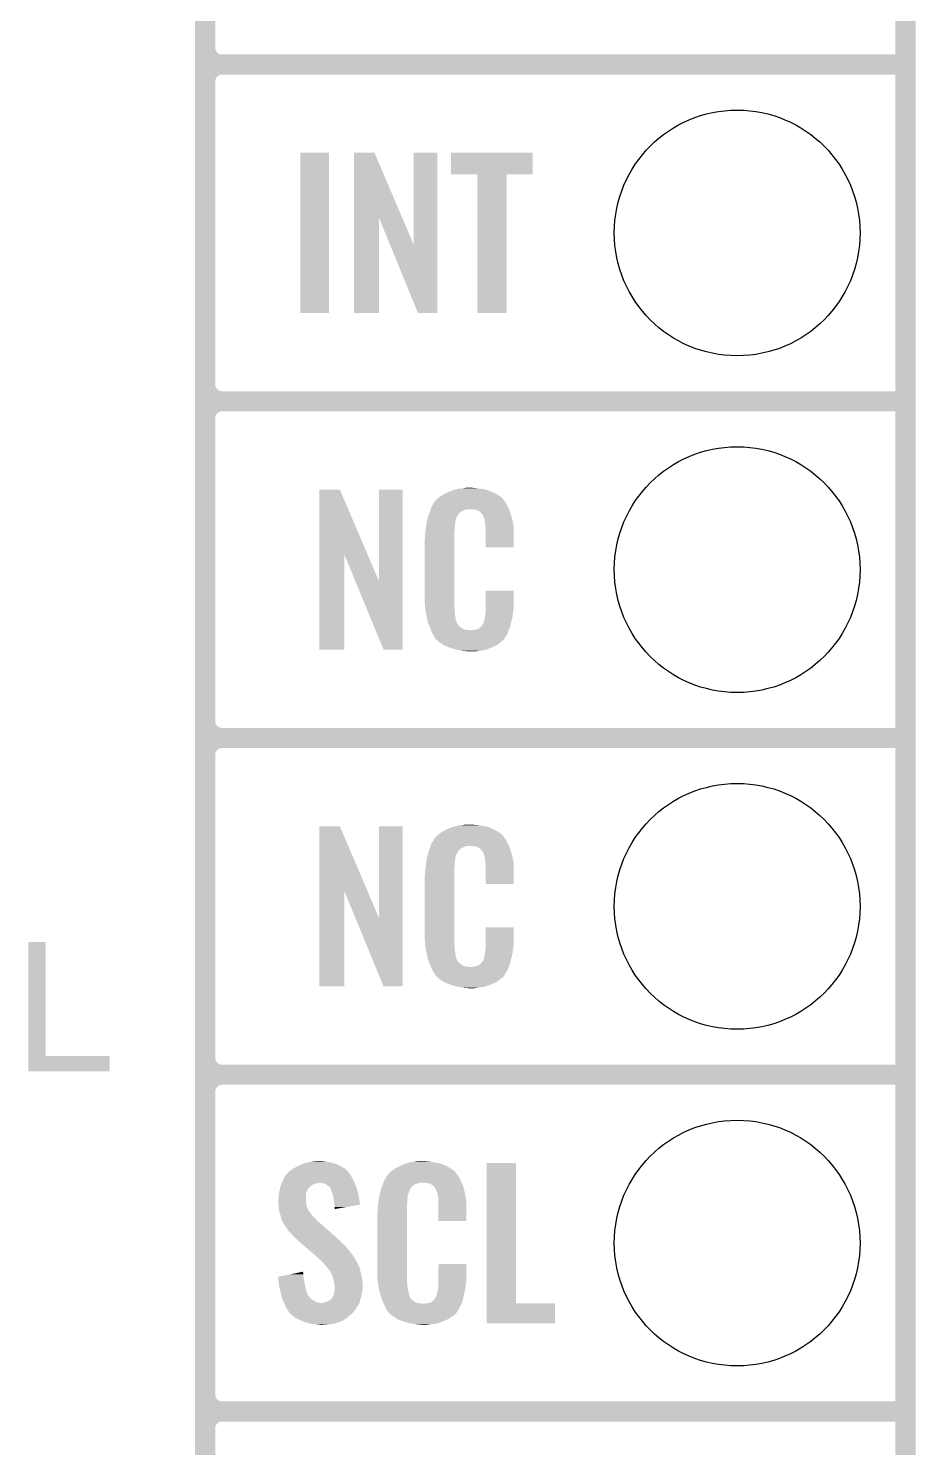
# Model space of a CAD drawing. Extents: x -1.3 to 24.2, y -3.9 to 39.2.
# Drawn here: x 17.51 to 24.21, y 6.08 to 16.78 of the extents above; entities that cross this region are included whole.
import ezdxf

# ---------------------------------------------------------------- set-up
doc = ezdxf.new("R2010")
doc.units = 0
doc.layers.get('0').update_dxf_attribs({"linetype": 'CONTINUOUS'})
for name, color, linetype in [('6DOF_IMU_14_CLICK_V100_GKO', 5, 'CONTINUOUS'), ('6DOF_IMU_14_CLICK_V100_GTO', 14, 'CONTINUOUS'), ('6DOF_IMU_14_CLICK_V100_GTS', 12, 'CONTINUOUS')]:
    doc.layers.add(name, color=color, linetype=linetype)

# ---------------------------------------------------------------- blocks, each defined once
blk = doc.blocks.new('ROUND_24')
blk.add_circle((0, 0), 0.927)

msp = doc.modelspace()

# ---------------------------------------------------------------- linework, layer by layer
at = {"layer": '6DOF_IMU_14_CLICK_V100_GKO', "const_width": 0.1524}
msp.add_lwpolyline([(24.13, -1.27), (24.13, 22.733)], dxfattribs=at)
at = {"layer": '6DOF_IMU_14_CLICK_V100_GTO', "const_width": 0.1524}
for points in [[(18.8468, -0.5588), (18.8468, 18.3388)], [(18.9738, 16.51), (24.13, 16.51)], [(18.9738, 16.51), (24.13, 16.51)], [(18.8468, 14.097), (18.8468, 16.383)], [(18.9738, 13.97), (24.13, 13.97)], [(18.9738, 13.97), (24.13, 13.97)], [(18.8468, 11.557), (18.8468, 13.843)], [(18.9738, 11.43), (24.13, 11.43)], [(18.9738, 11.43), (24.13, 11.43)], [(18.8468, 9.017), (18.8468, 11.303)], [(18.9738, 8.89), (24.13, 8.89)], [(18.9738, 8.89), (24.13, 8.89)], [(18.8468, 6.477), (18.8468, 8.763)], [(18.9738, 6.35), (24.13, 6.35)], [(18.9738, 6.35), (24.13, 6.35)], [(18.8468, 3.937), (18.8468, 6.223)]]:
    msp.add_lwpolyline(points, dxfattribs=at)
for points in [[(18.8468, 16.637, 0.4142136), (18.9738, 16.51)], [(18.9738, 16.51, 0.4142136), (18.8468, 16.383)], [(18.9738, 16.51, 0.4142136), (18.8468, 16.383)], [(18.8468, 14.097, 0.4142136), (18.9738, 13.97)], [(18.9738, 13.97, 0.4142136), (18.8468, 13.843)], [(18.9738, 13.97, 0.4142136), (18.8468, 13.843)], [(18.8468, 11.557, 0.4142136), (18.9738, 11.43)], [(18.9738, 11.43, 0.4142136), (18.8468, 11.303)], [(18.9738, 11.43, 0.4142136), (18.8468, 11.303)], [(18.8468, 9.017, 0.4142136), (18.9738, 8.89)], [(18.9738, 8.89, 0.4142136), (18.8468, 8.763)], [(18.9738, 8.89, 0.4142136), (18.8468, 8.763)], [(18.8468, 6.477, 0.4142136), (18.9738, 6.35)], [(18.9738, 6.35, 0.4142136), (18.8468, 6.223)], [(18.9738, 6.35, 0.4142136), (18.8468, 6.223)]]:
    msp.add_lwpolyline(points, format="xyb", dxfattribs=at)
at = {"layer": '6DOF_IMU_14_CLICK_V100_GTO'}
for points in [[(19.56562, 14.635504), (19.565642, 15.844496), (19.781496, 14.635504), (19.78152, 15.844496)], [(19.565642, 15.844496), (19.565644, 15.84452), (19.78152, 15.844496), (19.565644, 15.84452)], [(19.969494, 15.356718), (19.969502, 15.844504), (20.332488, 15.356718), (20.124424, 15.844504)], [(19.969502, 15.844504), (19.969504, 15.84452), (20.124424, 15.844504), (19.969504, 15.84452)], [(20.41906, 15.153758), (20.419082, 15.844496), (20.599386, 15.153758), (20.5994, 15.844496)], [(20.419082, 15.844496), (20.419084, 15.84452), (20.5994, 15.844496), (20.419084, 15.84452)], [(20.701, 15.681984), (20.701022, 15.844496), (21.318196, 15.681984), (21.31822, 15.844496)], [(20.701022, 15.844496), (20.701024, 15.84452), (21.31822, 15.844496), (20.701024, 15.84452)], [(20.899096, 15.68196), (20.701, 15.681984), (21.318196, 15.68196), (21.318196, 15.681984)], [(20.899098, 15.681936), (20.899096, 15.68196), (21.1201, 15.681936), (21.318196, 15.68196)], [(20.89912, 14.635504), (20.899098, 15.681936), (21.120076, 14.635504), (21.1201, 15.681936)], [(19.96948, 14.635504), (19.969494, 15.356718), (20.157416, 14.635504), (20.15744, 15.356718)], [(20.240354, 15.153758), (20.15744, 15.356718), (20.41906, 15.153758), (20.332488, 15.356718)], [(20.452076, 14.635496), (20.240354, 15.153758), (20.599376, 14.635496), (20.599386, 15.153758)], [(19.781496, 14.63548), (19.56562, 14.635504), (19.781496, 14.63548), (19.781496, 14.635504)], [(20.157416, 14.63548), (19.96948, 14.635504), (20.157416, 14.63548), (20.157416, 14.635504)], [(20.599376, 14.63548), (20.452076, 14.635496), (20.599376, 14.63548), (20.599376, 14.635496)], [(21.120076, 14.63548), (20.89912, 14.635504), (21.120076, 14.63548), (21.120076, 14.635504)], [(19.707874, 12.816718), (19.707882, 13.304504), (20.070868, 12.816718), (19.862804, 13.304504)], [(19.707882, 13.304504), (19.707884, 13.30452), (19.862804, 13.304504), (19.707884, 13.30452)], [(20.15744, 12.613758), (20.157462, 13.304496), (20.337766, 12.613758), (20.33778, 13.304496)], [(20.157462, 13.304496), (20.157464, 13.30452), (20.33778, 13.304496), (20.157464, 13.30452)], [(20.642582, 13.26642), (20.66798, 13.27912), (21.04983, 13.26642), (21.02866, 13.27912)], [(20.66798, 13.27912), (20.67814, 13.2842), (21.02866, 13.27912), (21.016324, 13.2842)], [(20.67814, 13.2842), (20.703538, 13.29436), (21.016324, 13.2842), (20.991652, 13.29436)], [(20.703538, 13.29436), (20.711158, 13.2969), (20.991652, 13.29436), (20.985482, 13.2969)], [(20.711158, 13.2969), (20.7264, 13.30198), (20.985482, 13.2969), (20.966432, 13.30198)], [(20.7264, 13.30198), (20.743334, 13.30706), (20.966432, 13.30198), (20.947382, 13.30706)], [(20.743334, 13.30706), (20.751802, 13.3096), (20.947382, 13.30706), (20.927062, 13.3096)], [(20.751802, 13.3096), (20.78228, 13.31214), (20.927062, 13.3096), (20.90674, 13.31214)], [(20.78228, 13.31214), (20.79752, 13.31468), (20.90674, 13.31214), (20.891502, 13.31468)], [(20.79752, 13.31468), (20.812762, 13.31722), (20.876262, 13.31468), (20.863562, 13.31722)], [(20.549232, 13.159738), (20.55368, 13.172442), (21.13788, 13.159738), (21.130952, 13.172442)], [(20.55368, 13.172442), (20.562644, 13.18768), (21.130952, 13.172442), (21.12264, 13.18768)], [(20.562644, 13.18768), (20.576094, 13.21054), (21.12264, 13.18768), (21.109942, 13.21054)], [(20.576094, 13.21054), (20.579086, 13.215622), (21.109942, 13.21054), (21.106132, 13.215622)], [(20.579086, 13.215622), (20.58416, 13.218164), (21.106132, 13.215622), (21.104226, 13.218164)], [(20.58416, 13.218164), (20.58619, 13.220702), (21.104226, 13.218164), (21.102322, 13.220702)], [(20.58619, 13.220702), (20.59025, 13.225776), (21.102322, 13.220702), (21.099782, 13.225776)], [(20.59025, 13.225776), (20.59432, 13.230862), (21.099782, 13.225776), (21.095424, 13.230862)], [(20.59432, 13.230862), (20.608834, 13.24356), (21.095424, 13.230862), (21.084542, 13.24356)], [(20.608834, 13.24356), (20.614642, 13.24864), (21.084542, 13.24356), (21.077432, 13.24864)], [(20.614642, 13.24864), (20.626618, 13.256262), (21.077432, 13.24864), (21.06676, 13.256262)], [(20.626618, 13.256262), (20.642582, 13.26642), (21.06676, 13.256262), (21.04983, 13.26642)], [(20.518252, 13.058138), (20.519054, 13.063218), (20.73402, 13.058138), (20.73402, 13.063218)], [(20.519054, 13.063218), (20.52066, 13.073382), (20.73402, 13.063218), (20.73679, 13.073382)], [(20.52066, 13.073382), (20.526272, 13.091158), (20.73679, 13.073382), (20.741638, 13.091158)], [(20.526272, 13.091158), (20.533492, 13.114018), (20.741638, 13.091158), (20.754338, 13.114018)], [(20.533492, 13.114018), (20.5359, 13.12164), (20.754338, 13.114018), (20.761956, 13.12164)], [(20.5359, 13.12164), (20.536788, 13.124182), (20.761956, 13.12164), (20.764498, 13.124182)], [(20.536788, 13.124182), (20.538564, 13.129256), (20.764498, 13.124182), (20.767038, 13.129256)], [(20.538564, 13.129256), (20.542122, 13.139418), (20.767038, 13.129256), (20.779742, 13.139418)], [(20.542122, 13.139418), (20.547454, 13.154658), (20.779742, 13.139418), (20.817836, 13.154658)], [(20.547454, 13.154658), (20.547456, 13.15466), (20.817836, 13.154658), (20.866098, 13.15466)], [(20.547456, 13.15466), (20.549232, 13.159738), (21.139694, 13.15466), (21.13788, 13.159738)], [(20.88388, 13.15212), (20.866098, 13.15466), (21.140602, 13.15212), (21.139694, 13.15466)], [(20.896578, 13.14958), (20.88388, 13.15212), (21.141508, 13.14958), (21.140602, 13.15212)], [(20.921974, 13.13688), (20.896578, 13.14958), (21.146044, 13.13688), (21.141508, 13.14958)], [(20.924518, 13.131804), (20.921974, 13.13688), (21.147856, 13.131804), (21.146044, 13.13688)], [(20.931052, 13.12418), (20.924518, 13.131804), (21.150578, 13.12418), (21.147856, 13.131804)], [(20.939758, 13.11402), (20.931052, 13.12418), (21.153568, 13.11402), (21.150578, 13.12418)], [(20.94992, 13.09116), (20.939758, 13.11402), (21.160292, 13.09116), (21.153568, 13.11402)], [(20.953984, 13.081002), (20.94992, 13.09116), (21.16328, 13.081002), (21.160292, 13.09116)], [(20.954998, 13.078464), (20.953984, 13.081002), (21.163764, 13.078464), (21.16328, 13.081002)], [(20.955, 13.070842), (20.954998, 13.078464), (21.165216, 13.070842), (21.163764, 13.078464)], [(20.95754, 13.058138), (20.955, 13.070842), (21.167636, 13.058138), (21.165216, 13.070842)], [(20.50542, 12.96162), (20.50796, 12.9794), (20.7264, 12.96162), (20.7264, 12.9794)], [(20.50542, 12.943842), (20.50542, 12.96162), (20.7264, 12.943842), (20.7264, 12.96162)], [(20.50796, 12.9794), (20.508242, 12.981938), (20.7264, 12.9794), (20.7264, 12.981938)], [(20.508242, 12.981938), (20.5105, 13.00226), (20.7264, 12.981938), (20.72894, 13.00226)], [(20.5105, 13.00226), (20.512756, 13.022578), (20.72894, 13.00226), (20.72894, 13.022578)], [(20.512756, 13.022578), (20.51304, 13.02512), (20.72894, 13.022578), (20.729448, 13.02512)], [(20.51304, 13.02512), (20.514642, 13.035278), (20.729448, 13.02512), (20.73148, 13.035278)], [(20.514642, 13.035278), (20.516648, 13.047978), (20.73148, 13.035278), (20.73148, 13.047978)], [(20.516648, 13.047978), (20.518252, 13.058138), (20.73148, 13.047978), (20.73402, 13.058138)], [(20.96008, 13.04036), (20.95754, 13.058138), (21.171022, 13.04036), (21.167636, 13.058138)], [(20.961058, 13.027658), (20.96008, 13.04036), (21.17344, 13.027658), (21.171022, 13.04036)], [(20.96262, 13.00734), (20.961058, 13.027658), (21.173436, 13.00734), (21.17344, 13.027658)], [(20.96262, 12.867664), (20.96262, 13.00734), (21.173416, 12.867664), (21.173436, 13.00734)], [(20.50288, 12.931142), (20.50542, 12.943842), (20.7264, 12.931142), (20.7264, 12.943842)], [(20.50288, 12.48156), (20.50288, 12.931142), (20.7264, 12.48156), (20.7264, 12.931142)], [(21.173416, 12.86764), (20.96262, 12.867664), (21.173416, 12.86764), (21.173416, 12.867664)], [(19.70786, 12.095504), (19.707874, 12.816718), (19.895796, 12.095504), (19.89582, 12.816718)], [(19.97945, 12.613758), (19.89582, 12.816718), (20.15744, 12.613758), (20.070868, 12.816718)], [(20.192996, 12.095496), (19.97945, 12.613758), (20.337756, 12.095496), (20.337766, 12.613758)], [(20.96262, 12.40282), (20.962642, 12.542496), (21.17344, 12.40282), (21.17344, 12.542496)], [(20.962642, 12.542496), (20.962644, 12.54252), (21.17344, 12.542496), (20.962644, 12.54252)], [(20.505232, 12.41806), (20.50288, 12.48156), (20.7264, 12.41806), (20.7264, 12.48156)], [(20.50542, 12.412982), (20.505232, 12.41806), (20.727126, 12.412982), (20.7264, 12.41806)], [(20.50763, 12.400278), (20.50542, 12.412982), (20.72894, 12.400278), (20.727126, 12.412982)], [(20.511606, 12.377418), (20.50763, 12.400278), (20.72894, 12.377418), (20.72894, 12.400278)], [(20.51558, 12.35456), (20.511606, 12.377418), (20.73255, 12.35456), (20.72894, 12.377418)], [(20.520662, 12.32916), (20.51558, 12.35456), (20.73656, 12.32916), (20.73255, 12.35456)], [(20.525234, 12.306298), (20.520662, 12.32916), (20.74164, 12.306298), (20.73656, 12.32916)], [(20.949922, 12.303762), (20.955, 12.329162), (21.15566, 12.303762), (21.161636, 12.329162)], [(20.955, 12.329162), (20.955002, 12.331704), (21.161636, 12.329162), (21.162234, 12.331704)], [(20.955002, 12.331704), (20.95754, 12.336784), (21.162234, 12.331704), (21.163428, 12.336784)], [(20.95754, 12.344402), (20.958048, 12.346942), (21.165222, 12.344402), (21.16582, 12.346942)], [(20.95754, 12.336784), (20.95754, 12.344402), (21.163428, 12.336784), (21.165222, 12.344402)], [(20.958048, 12.346942), (20.96008, 12.357102), (21.16582, 12.346942), (21.167174, 12.357102)], [(20.96008, 12.3698), (20.961984, 12.38504), (21.168866, 12.3698), (21.1709, 12.38504)], [(20.96008, 12.357102), (20.96008, 12.3698), (21.167174, 12.357102), (21.168866, 12.3698)], [(20.961984, 12.38504), (20.96262, 12.390122), (21.1709, 12.38504), (21.171626, 12.390122)], [(20.96262, 12.390122), (20.96262, 12.40282), (21.171626, 12.390122), (21.17344, 12.40282)], [(20.52574, 12.303762), (20.525234, 12.306298), (20.74291, 12.303762), (20.74164, 12.306298)], [(20.533062, 12.285982), (20.52574, 12.303762), (20.751802, 12.285982), (20.74291, 12.303762)], [(20.53411, 12.283436), (20.533062, 12.285982), (20.754342, 12.283436), (20.751802, 12.285982)], [(20.5362, 12.278362), (20.53411, 12.283436), (20.756884, 12.278362), (20.754342, 12.283436)], [(20.538292, 12.273278), (20.5362, 12.278362), (20.764502, 12.273278), (20.756884, 12.278362)], [(20.54143, 12.26566), (20.538292, 12.273278), (20.77212, 12.26566), (20.764502, 12.273278)], [(20.54352, 12.26058), (20.54143, 12.26566), (20.779742, 12.26058), (20.77212, 12.26566)], [(20.545474, 12.2555), (20.54352, 12.26058), (20.787362, 12.2555), (20.779742, 12.26058)], [(20.548406, 12.24788), (20.545474, 12.2555), (20.802604, 12.24788), (20.787362, 12.2555)], [(20.55036, 12.2428), (20.548406, 12.24788), (20.848322, 12.2428), (20.802604, 12.24788)], [(20.55622, 12.22756), (20.55036, 12.2428), (21.130408, 12.22756), (21.136684, 12.2428)], [(20.563278, 12.21486), (20.55622, 12.22756), (21.12518, 12.21486), (21.130408, 12.22756)], [(20.568922, 12.204698), (20.563278, 12.21486), (21.119082, 12.204698), (21.12518, 12.21486)], [(20.848322, 12.2428), (20.858482, 12.242802), (21.136684, 12.2428), (21.136686, 12.242802)], [(20.858482, 12.242802), (20.866104, 12.24534), (21.136686, 12.242802), (21.13773, 12.24534)], [(20.876262, 12.24534), (20.901662, 12.25042), (21.13773, 12.24534), (21.139822, 12.25042)], [(20.901662, 12.25042), (20.914356, 12.258038), (21.139822, 12.25042), (21.14296, 12.258038)], [(20.914356, 12.258038), (20.91436, 12.25804), (21.14296, 12.258038), (21.14296, 12.25804)], [(20.91436, 12.25804), (20.924522, 12.265666), (21.14296, 12.25804), (21.145078, 12.265666)], [(20.924522, 12.265666), (20.927062, 12.270738), (21.145078, 12.265666), (21.146486, 12.270738)], [(20.927062, 12.270738), (20.937222, 12.280902), (21.146486, 12.270738), (21.14931, 12.280902)], [(20.937222, 12.280902), (20.94992, 12.30376), (21.14931, 12.280902), (21.15566, 12.30376)], [(20.94992, 12.30376), (20.949922, 12.303762), (21.15566, 12.30376), (21.15566, 12.303762)], [(20.579076, 12.189466), (20.568922, 12.204698), (21.109942, 12.189466), (21.119082, 12.204698)], [(20.57908, 12.184384), (20.579076, 12.189466), (21.106894, 12.184384), (21.109942, 12.189466)], [(20.586702, 12.17676), (20.57908, 12.184384), (21.10232, 12.17676), (21.106894, 12.184384)], [(20.59178, 12.17168), (20.586702, 12.17676), (21.099776, 12.17168), (21.10232, 12.17676)], [(20.59686, 12.166598), (20.59178, 12.17168), (21.093424, 12.166598), (21.099776, 12.17168)], [(20.602786, 12.16152), (20.59686, 12.166598), (21.08708, 12.16152), (21.093424, 12.166598)], [(20.614638, 12.15136), (20.602786, 12.16152), (21.075228, 12.15136), (21.08708, 12.16152)], [(20.622768, 12.14628), (20.614638, 12.15136), (21.069302, 12.14628), (21.075228, 12.15136)], [(20.65122, 12.1285), (20.622768, 12.14628), (21.043902, 12.1285), (21.069302, 12.14628)], [(20.65528, 12.125962), (20.65122, 12.1285), (21.037978, 12.125962), (21.043902, 12.1285)], [(20.687936, 12.11326), (20.65528, 12.125962), (21.00834, 12.11326), (21.037978, 12.125962)], [(20.701, 12.108178), (20.687936, 12.11326), (20.99527, 12.108178), (21.00834, 12.11326)], [(20.744178, 12.09548), (20.701, 12.108178), (20.962618, 12.09548), (20.99527, 12.108178)], [(19.895796, 12.09548), (19.70786, 12.095504), (19.895796, 12.09548), (19.895796, 12.095504)], [(20.337756, 12.09548), (20.192996, 12.095496), (20.337756, 12.09548), (20.337756, 12.095496)], [(20.771274, 12.0904), (20.744178, 12.09548), (20.939758, 12.0904), (20.962618, 12.09548)], [(20.78482, 12.08786), (20.771274, 12.0904), (20.91182, 12.08786), (20.939758, 12.0904)], [(20.800058, 12.08532), (20.78482, 12.08786), (20.896578, 12.08532), (20.91182, 12.08786)], [(20.827998, 12.08278), (20.817838, 12.08532), (20.881338, 12.08278), (20.896578, 12.08532)], [(19.707874, 10.276718), (19.707882, 10.764504), (20.070868, 10.276718), (19.862804, 10.764504)], [(19.707882, 10.764504), (19.707884, 10.76452), (19.862804, 10.764504), (19.707884, 10.76452)], [(20.15744, 10.073758), (20.157462, 10.764496), (20.337766, 10.073758), (20.33778, 10.764496)], [(20.157462, 10.764496), (20.157464, 10.76452), (20.33778, 10.764496), (20.157464, 10.76452)], [(20.608834, 10.70356), (20.614642, 10.70864), (21.084542, 10.70356), (21.077432, 10.70864)], [(20.614642, 10.70864), (20.626618, 10.716262), (21.077432, 10.70864), (21.06676, 10.716262)], [(20.626618, 10.716262), (20.642582, 10.72642), (21.06676, 10.716262), (21.04983, 10.72642)], [(20.642582, 10.72642), (20.66798, 10.73912), (21.04983, 10.72642), (21.02866, 10.73912)], [(20.66798, 10.73912), (20.67814, 10.7442), (21.02866, 10.73912), (21.016324, 10.7442)], [(20.67814, 10.7442), (20.703538, 10.75436), (21.016324, 10.7442), (20.991652, 10.75436)], [(20.703538, 10.75436), (20.711158, 10.7569), (20.991652, 10.75436), (20.985482, 10.7569)], [(20.711158, 10.7569), (20.7264, 10.76198), (20.985482, 10.7569), (20.966432, 10.76198)], [(20.7264, 10.76198), (20.743334, 10.76706), (20.966432, 10.76198), (20.947382, 10.76706)], [(20.743334, 10.76706), (20.751802, 10.7696), (20.947382, 10.76706), (20.927062, 10.7696)], [(20.751802, 10.7696), (20.78228, 10.77214), (20.927062, 10.7696), (20.90674, 10.77214)], [(20.78228, 10.77214), (20.79752, 10.77468), (20.90674, 10.77214), (20.891502, 10.77468)], [(20.79752, 10.77468), (20.812762, 10.77722), (20.876262, 10.77468), (20.863562, 10.77722)], [(20.538564, 10.589256), (20.542122, 10.599418), (20.767038, 10.589256), (20.779742, 10.599418)], [(20.542122, 10.599418), (20.547454, 10.614658), (20.779742, 10.599418), (20.817836, 10.614658)], [(20.547454, 10.614658), (20.547456, 10.61466), (20.817836, 10.614658), (20.866098, 10.61466)], [(20.547456, 10.61466), (20.549232, 10.619738), (21.139694, 10.61466), (21.13788, 10.619738)], [(20.549232, 10.619738), (20.55368, 10.632442), (21.13788, 10.619738), (21.130952, 10.632442)], [(20.55368, 10.632442), (20.562644, 10.64768), (21.130952, 10.632442), (21.12264, 10.64768)], [(20.562644, 10.64768), (20.576094, 10.67054), (21.12264, 10.64768), (21.109942, 10.67054)], [(20.576094, 10.67054), (20.579086, 10.675622), (21.109942, 10.67054), (21.106132, 10.675622)], [(20.579086, 10.675622), (20.58416, 10.678164), (21.106132, 10.675622), (21.104226, 10.678164)], [(20.58416, 10.678164), (20.58619, 10.680702), (21.104226, 10.678164), (21.102322, 10.680702)], [(20.58619, 10.680702), (20.59025, 10.685776), (21.102322, 10.680702), (21.099782, 10.685776)], [(20.59025, 10.685776), (20.59432, 10.690862), (21.099782, 10.685776), (21.095424, 10.690862)], [(20.59432, 10.690862), (20.608834, 10.70356), (21.095424, 10.690862), (21.084542, 10.70356)], [(20.88388, 10.61212), (20.866098, 10.61466), (21.140602, 10.61212), (21.139694, 10.61466)], [(20.896578, 10.60958), (20.88388, 10.61212), (21.141508, 10.60958), (21.140602, 10.61212)], [(20.921974, 10.59688), (20.896578, 10.60958), (21.146044, 10.59688), (21.141508, 10.60958)], [(20.51304, 10.48512), (20.514642, 10.495278), (20.729448, 10.48512), (20.73148, 10.495278)], [(20.514642, 10.495278), (20.516648, 10.507978), (20.73148, 10.495278), (20.73148, 10.507978)], [(20.516648, 10.507978), (20.518252, 10.518138), (20.73148, 10.507978), (20.73402, 10.518138)], [(20.518252, 10.518138), (20.519054, 10.523218), (20.73402, 10.518138), (20.73402, 10.523218)], [(20.519054, 10.523218), (20.52066, 10.533382), (20.73402, 10.523218), (20.73679, 10.533382)], [(20.52066, 10.533382), (20.526272, 10.551158), (20.73679, 10.533382), (20.741638, 10.551158)], [(20.526272, 10.551158), (20.533492, 10.574018), (20.741638, 10.551158), (20.754338, 10.574018)], [(20.533492, 10.574018), (20.5359, 10.58164), (20.754338, 10.574018), (20.761956, 10.58164)], [(20.5359, 10.58164), (20.536788, 10.584182), (20.761956, 10.58164), (20.764498, 10.584182)], [(20.536788, 10.584182), (20.538564, 10.589256), (20.764498, 10.584182), (20.767038, 10.589256)], [(20.924518, 10.591804), (20.921974, 10.59688), (21.147856, 10.591804), (21.146044, 10.59688)], [(20.931052, 10.58418), (20.924518, 10.591804), (21.150578, 10.58418), (21.147856, 10.591804)], [(20.939758, 10.57402), (20.931052, 10.58418), (21.153568, 10.57402), (21.150578, 10.58418)], [(20.94992, 10.55116), (20.939758, 10.57402), (21.160292, 10.55116), (21.153568, 10.57402)], [(20.953984, 10.541002), (20.94992, 10.55116), (21.16328, 10.541002), (21.160292, 10.55116)], [(20.954998, 10.538464), (20.953984, 10.541002), (21.163764, 10.538464), (21.16328, 10.541002)], [(20.955, 10.530842), (20.954998, 10.538464), (21.165216, 10.530842), (21.163764, 10.538464)], [(20.95754, 10.518138), (20.955, 10.530842), (21.167636, 10.518138), (21.165216, 10.530842)], [(20.96008, 10.50036), (20.95754, 10.518138), (21.171022, 10.50036), (21.167636, 10.518138)], [(20.961058, 10.487658), (20.96008, 10.50036), (21.17344, 10.487658), (21.171022, 10.50036)], [(20.50288, 10.391142), (20.50542, 10.403842), (20.7264, 10.391142), (20.7264, 10.403842)], [(20.50288, 9.94156), (20.50288, 10.391142), (20.7264, 9.94156), (20.7264, 10.391142)], [(20.50542, 10.42162), (20.50796, 10.4394), (20.7264, 10.42162), (20.7264, 10.4394)], [(20.50542, 10.403842), (20.50542, 10.42162), (20.7264, 10.403842), (20.7264, 10.42162)], [(20.50796, 10.4394), (20.508242, 10.441938), (20.7264, 10.4394), (20.7264, 10.441938)], [(20.508242, 10.441938), (20.5105, 10.46226), (20.7264, 10.441938), (20.72894, 10.46226)], [(20.5105, 10.46226), (20.512756, 10.482578), (20.72894, 10.46226), (20.72894, 10.482578)], [(20.512756, 10.482578), (20.51304, 10.48512), (20.72894, 10.482578), (20.729448, 10.48512)], [(20.96262, 10.46734), (20.961058, 10.487658), (21.173436, 10.46734), (21.17344, 10.487658)], [(20.96262, 10.327664), (20.96262, 10.46734), (21.173416, 10.327664), (21.173436, 10.46734)], [(21.173416, 10.32764), (20.96262, 10.327664), (21.173416, 10.32764), (21.173416, 10.327664)], [(19.70786, 9.555504), (19.707874, 10.276718), (19.895796, 9.555504), (19.89582, 10.276718)], [(19.97945, 10.073758), (19.89582, 10.276718), (20.15744, 10.073758), (20.070868, 10.276718)], [(20.192996, 9.555496), (19.97945, 10.073758), (20.337756, 9.555496), (20.337766, 10.073758)], [(20.96262, 9.86282), (20.962642, 10.002496), (21.17344, 9.86282), (21.17344, 10.002496)], [(20.962642, 10.002496), (20.962644, 10.00252), (21.17344, 10.002496), (20.962644, 10.00252)], [(17.513302, 9.03224), (17.513322, 9.890736), (17.642864, 9.03224), (17.64284, 9.890736)], [(17.513322, 9.890736), (17.513324, 9.89076), (17.64284, 9.890736), (17.513324, 9.89076)], [(20.505232, 9.87806), (20.50288, 9.94156), (20.7264, 9.87806), (20.7264, 9.94156)], [(20.50542, 9.872982), (20.505232, 9.87806), (20.727126, 9.872982), (20.7264, 9.87806)], [(20.50763, 9.860278), (20.50542, 9.872982), (20.72894, 9.860278), (20.727126, 9.872982)], [(20.511606, 9.837418), (20.50763, 9.860278), (20.72894, 9.837418), (20.72894, 9.860278)], [(20.961984, 9.84504), (20.96262, 9.850122), (21.1709, 9.84504), (21.171626, 9.850122)], [(20.96262, 9.850122), (20.96262, 9.86282), (21.171626, 9.850122), (21.17344, 9.86282)], [(20.51558, 9.81456), (20.511606, 9.837418), (20.73255, 9.81456), (20.72894, 9.837418)], [(20.520662, 9.78916), (20.51558, 9.81456), (20.73656, 9.78916), (20.73255, 9.81456)], [(20.525234, 9.766298), (20.520662, 9.78916), (20.74164, 9.766298), (20.73656, 9.78916)], [(20.52574, 9.763762), (20.525234, 9.766298), (20.74291, 9.763762), (20.74164, 9.766298)], [(20.533062, 9.745982), (20.52574, 9.763762), (20.751802, 9.745982), (20.74291, 9.763762)], [(20.53411, 9.743436), (20.533062, 9.745982), (20.754342, 9.743436), (20.751802, 9.745982)], [(20.5362, 9.738362), (20.53411, 9.743436), (20.756884, 9.738362), (20.754342, 9.743436)], [(20.937222, 9.740902), (20.94992, 9.76376), (21.14931, 9.740902), (21.15566, 9.76376)], [(20.94992, 9.76376), (20.949922, 9.763762), (21.15566, 9.76376), (21.15566, 9.763762)], [(20.949922, 9.763762), (20.955, 9.789162), (21.15566, 9.763762), (21.161636, 9.789162)], [(20.955, 9.789162), (20.955002, 9.791704), (21.161636, 9.789162), (21.162234, 9.791704)], [(20.955002, 9.791704), (20.95754, 9.796784), (21.162234, 9.791704), (21.163428, 9.796784)], [(20.95754, 9.804402), (20.958048, 9.806942), (21.165222, 9.804402), (21.16582, 9.806942)], [(20.95754, 9.796784), (20.95754, 9.804402), (21.163428, 9.796784), (21.165222, 9.804402)], [(20.958048, 9.806942), (20.96008, 9.817102), (21.16582, 9.806942), (21.167174, 9.817102)], [(20.96008, 9.8298), (20.961984, 9.84504), (21.168866, 9.8298), (21.1709, 9.84504)], [(20.96008, 9.817102), (20.96008, 9.8298), (21.167174, 9.817102), (21.168866, 9.8298)], [(20.538292, 9.733278), (20.5362, 9.738362), (20.764502, 9.733278), (20.756884, 9.738362)], [(20.54143, 9.72566), (20.538292, 9.733278), (20.77212, 9.72566), (20.764502, 9.733278)], [(20.54352, 9.72058), (20.54143, 9.72566), (20.779742, 9.72058), (20.77212, 9.72566)], [(20.545474, 9.7155), (20.54352, 9.72058), (20.787362, 9.7155), (20.779742, 9.72058)], [(20.548406, 9.70788), (20.545474, 9.7155), (20.802604, 9.70788), (20.787362, 9.7155)], [(20.55036, 9.7028), (20.548406, 9.70788), (20.848322, 9.7028), (20.802604, 9.70788)], [(20.55622, 9.68756), (20.55036, 9.7028), (21.130408, 9.68756), (21.136684, 9.7028)], [(20.563278, 9.67486), (20.55622, 9.68756), (21.12518, 9.67486), (21.130408, 9.68756)], [(20.568922, 9.664698), (20.563278, 9.67486), (21.119082, 9.664698), (21.12518, 9.67486)], [(20.579076, 9.649466), (20.568922, 9.664698), (21.109942, 9.649466), (21.119082, 9.664698)], [(20.57908, 9.644384), (20.579076, 9.649466), (21.106894, 9.644384), (21.109942, 9.649466)], [(20.586702, 9.63676), (20.57908, 9.644384), (21.10232, 9.63676), (21.106894, 9.644384)], [(20.59178, 9.63168), (20.586702, 9.63676), (21.099776, 9.63168), (21.10232, 9.63676)], [(20.848322, 9.7028), (20.858482, 9.702802), (21.136684, 9.7028), (21.136686, 9.702802)], [(20.858482, 9.702802), (20.866104, 9.70534), (21.136686, 9.702802), (21.13773, 9.70534)], [(20.876262, 9.70534), (20.901662, 9.71042), (21.13773, 9.70534), (21.139822, 9.71042)], [(20.901662, 9.71042), (20.914356, 9.718038), (21.139822, 9.71042), (21.14296, 9.718038)], [(20.914356, 9.718038), (20.91436, 9.71804), (21.14296, 9.718038), (21.14296, 9.71804)], [(20.91436, 9.71804), (20.924522, 9.725666), (21.14296, 9.71804), (21.145078, 9.725666)], [(20.924522, 9.725666), (20.927062, 9.730738), (21.145078, 9.725666), (21.146486, 9.730738)], [(20.927062, 9.730738), (20.937222, 9.740902), (21.146486, 9.730738), (21.14931, 9.740902)], [(19.895796, 9.55548), (19.70786, 9.555504), (19.895796, 9.55548), (19.895796, 9.555504)], [(20.337756, 9.55548), (20.192996, 9.555496), (20.337756, 9.55548), (20.337756, 9.555496)], [(20.59686, 9.626598), (20.59178, 9.63168), (21.093424, 9.626598), (21.099776, 9.63168)], [(20.602786, 9.62152), (20.59686, 9.626598), (21.08708, 9.62152), (21.093424, 9.626598)], [(20.614638, 9.61136), (20.602786, 9.62152), (21.075228, 9.61136), (21.08708, 9.62152)], [(20.622768, 9.60628), (20.614638, 9.61136), (21.069302, 9.60628), (21.075228, 9.61136)], [(20.65122, 9.5885), (20.622768, 9.60628), (21.043902, 9.5885), (21.069302, 9.60628)], [(20.65528, 9.585962), (20.65122, 9.5885), (21.037978, 9.585962), (21.043902, 9.5885)], [(20.687936, 9.57326), (20.65528, 9.585962), (21.00834, 9.57326), (21.037978, 9.585962)], [(20.701, 9.568178), (20.687936, 9.57326), (20.99527, 9.568178), (21.00834, 9.57326)], [(20.744178, 9.55548), (20.701, 9.568178), (20.962618, 9.55548), (20.99527, 9.568178)], [(20.771274, 9.5504), (20.744178, 9.55548), (20.939758, 9.5504), (20.962618, 9.55548)], [(20.78482, 9.54786), (20.771274, 9.5504), (20.91182, 9.54786), (20.939758, 9.5504)], [(20.800058, 9.54532), (20.78482, 9.54786), (20.896578, 9.54532), (20.91182, 9.54786)], [(20.827998, 9.54278), (20.817838, 9.54532), (20.881338, 9.54278), (20.896578, 9.54532)], [(17.5133, 8.915424), (17.513302, 9.032216), (18.125416, 8.915424), (18.12544, 9.032216)], [(17.513302, 9.032216), (17.513302, 9.03224), (18.12544, 9.032216), (17.642864, 9.03224)], [(18.125416, 8.9154), (17.5133, 8.915424), (18.125416, 8.9154), (18.125416, 8.915424)], [(19.453858, 8.133076), (19.464024, 8.143242), (19.94662, 8.133076), (19.936462, 8.143242)], [(19.464024, 8.143242), (19.469096, 8.148316), (19.936462, 8.143242), (19.933922, 8.148316)], [(19.469096, 8.148316), (19.484342, 8.163562), (19.933922, 8.148316), (19.919948, 8.163562)], [(19.484342, 8.163562), (19.49704, 8.171178), (19.919948, 8.163562), (19.912968, 8.171178)], [(19.49704, 8.171178), (19.507704, 8.178798), (19.912968, 8.171178), (19.905982, 8.178798)], [(19.507704, 8.178798), (19.51482, 8.183882), (19.905982, 8.178798), (19.897722, 8.183882)], [(19.51482, 8.183882), (19.542758, 8.19912), (19.897722, 8.183882), (19.87296, 8.19912)], [(19.542758, 8.19912), (19.575782, 8.21436), (19.87296, 8.19912), (19.840304, 8.21436)], [(19.575782, 8.21436), (19.5834, 8.2169), (19.840304, 8.21436), (19.83486, 8.2169)], [(19.5834, 8.2169), (19.61388, 8.22706), (19.83486, 8.2169), (19.799302, 8.22706)], [(19.61388, 8.22706), (19.646054, 8.23214), (19.799302, 8.22706), (19.76374, 8.23214)], [(19.646054, 8.23214), (19.662142, 8.23468), (19.76374, 8.23214), (19.738342, 8.23468)], [(19.662142, 8.23468), (19.71294, 8.23722), (19.738342, 8.23468), (19.728182, 8.23722)], [(20.223486, 8.135622), (20.22856, 8.138166), (20.749262, 8.135622), (20.746718, 8.138166)], [(20.22856, 8.138166), (20.230082, 8.140702), (20.746718, 8.138166), (20.744182, 8.140702)], [(20.230082, 8.140702), (20.23313, 8.145778), (20.744182, 8.140702), (20.74164, 8.145778)], [(20.23313, 8.145778), (20.236184, 8.150862), (20.74164, 8.145778), (20.73801, 8.150862)], [(20.236184, 8.150862), (20.252506, 8.163558), (20.73801, 8.150862), (20.728942, 8.163558)], [(20.252506, 8.163558), (20.25904, 8.16864), (20.728942, 8.163558), (20.720812, 8.16864)], [(20.25904, 8.16864), (20.271014, 8.17626), (20.720812, 8.16864), (20.70862, 8.17626)], [(20.271014, 8.17626), (20.286982, 8.18642), (20.70862, 8.17626), (20.692816, 8.18642)], [(20.286982, 8.18642), (20.312376, 8.199118), (20.692816, 8.18642), (20.67306, 8.199118)], [(20.312376, 8.199118), (20.32254, 8.2042), (20.67306, 8.199118), (20.66072, 8.2042)], [(20.32254, 8.2042), (20.3454, 8.21436), (20.66072, 8.2042), (20.636046, 8.21436)], [(20.3454, 8.21436), (20.353014, 8.216898), (20.636046, 8.21436), (20.629882, 8.216898)], [(20.353014, 8.216898), (20.36826, 8.22198), (20.629882, 8.216898), (20.609558, 8.22198)], [(20.36826, 8.22198), (20.385194, 8.22706), (20.609558, 8.22198), (20.58924, 8.22706)], [(20.385194, 8.22706), (20.393662, 8.2296), (20.58924, 8.22706), (20.56892, 8.2296)], [(20.393662, 8.2296), (20.42414, 8.23214), (20.56892, 8.2296), (20.5486, 8.23214)], [(20.42414, 8.23214), (20.43938, 8.23468), (20.5486, 8.23214), (20.533362, 8.23468)], [(20.43938, 8.23468), (20.454622, 8.23722), (20.518122, 8.23468), (20.507962, 8.23722)], [(20.970242, 7.16534), (20.970262, 8.224496), (21.191244, 7.16534), (21.19122, 8.224496)], [(20.970262, 8.224496), (20.970264, 8.22452), (21.19122, 8.224496), (20.970264, 8.22452)], [(19.40814, 8.021322), (19.41104, 8.031478), (19.618962, 8.021322), (19.62404, 8.031478)], [(19.41104, 8.031478), (19.413218, 8.039096), (19.62404, 8.031478), (19.629122, 8.039096)], [(19.413218, 8.039096), (19.413944, 8.041638), (19.629122, 8.039096), (19.634196, 8.041638)], [(19.413944, 8.041638), (19.416846, 8.051798), (19.634196, 8.041638), (19.644358, 8.051798)], [(19.416846, 8.051798), (19.4183, 8.056882), (19.644358, 8.051798), (19.651982, 8.056882)], [(19.4183, 8.056882), (19.420474, 8.061958), (19.651982, 8.056882), (19.659596, 8.061958)], [(19.420474, 8.061958), (19.423742, 8.06958), (19.659596, 8.061958), (19.685, 8.06958)], [(19.423742, 8.06958), (19.42483, 8.07212), (19.685, 8.06958), (19.697698, 8.07212)], [(19.42483, 8.07212), (19.425918, 8.074658), (19.697698, 8.07212), (19.705318, 8.074658)], [(19.425918, 8.07466), (19.430274, 8.084822), (19.973836, 8.07466), (19.96948, 8.084822)], [(19.425918, 8.074658), (19.425918, 8.07466), (19.705318, 8.074658), (19.712938, 8.07466)], [(19.430274, 8.084822), (19.43354, 8.09244), (19.96948, 8.084822), (19.965326, 8.09244)], [(19.43354, 8.09244), (19.443022, 8.112758), (19.965326, 8.09244), (19.95424, 8.112758)], [(19.443022, 8.112758), (19.451322, 8.130538), (19.95424, 8.112758), (19.947572, 8.130538)], [(19.451322, 8.130538), (19.453858, 8.133076), (19.947572, 8.130538), (19.94662, 8.133076)], [(19.733258, 8.07212), (19.712938, 8.07466), (19.974924, 8.07212), (19.973836, 8.07466)], [(19.753578, 8.067042), (19.733258, 8.07212), (19.9771, 8.067042), (19.974924, 8.07212)], [(19.775806, 8.04926), (19.753578, 8.067042), (19.98472, 8.04926), (19.9771, 8.067042)], [(19.77898, 8.04672), (19.775806, 8.04926), (19.985568, 8.04672), (19.98472, 8.04926)], [(19.789136, 8.039098), (19.77898, 8.04672), (19.988108, 8.039098), (19.985568, 8.04672)], [(19.796758, 8.023864), (19.789136, 8.039098), (19.993186, 8.023864), (19.988108, 8.039098)], [(20.169738, 8.01116), (20.175754, 8.034016), (20.38604, 8.01116), (20.396198, 8.034016)], [(20.175754, 8.034016), (20.177762, 8.041642), (20.396198, 8.034016), (20.403824, 8.041642)], [(20.177762, 8.041642), (20.18487, 8.059416), (20.403824, 8.041642), (20.421602, 8.059416)], [(20.18487, 8.059416), (20.190966, 8.074658), (20.421602, 8.059416), (20.459696, 8.074658)], [(20.190966, 8.07466), (20.192998, 8.07974), (20.781918, 8.07466), (20.77974, 8.07974)], [(20.190966, 8.074658), (20.190966, 8.07466), (20.459696, 8.074658), (20.510498, 8.07466)], [(20.192998, 8.07974), (20.19808, 8.092442), (20.77974, 8.07974), (20.773968, 8.092442)], [(20.19808, 8.092442), (20.207044, 8.10768), (20.773968, 8.092442), (20.76704, 8.10768)], [(20.207044, 8.10768), (20.220494, 8.130538), (20.76704, 8.10768), (20.754342, 8.130538)], [(20.220494, 8.130538), (20.223486, 8.135622), (20.754342, 8.130538), (20.749262, 8.135622)], [(20.54098, 8.06958), (20.510498, 8.07466), (20.784096, 8.06958), (20.781918, 8.07466)], [(20.548598, 8.064502), (20.54098, 8.06958), (20.786272, 8.064502), (20.784096, 8.06958)], [(20.563836, 8.056882), (20.548598, 8.064502), (20.789536, 8.056882), (20.786272, 8.064502)], [(20.568918, 8.051802), (20.563836, 8.056882), (20.791714, 8.051802), (20.789536, 8.056882)], [(20.574364, 8.044178), (20.568918, 8.051802), (20.79498, 8.044178), (20.791714, 8.051802)], [(20.581618, 8.034022), (20.574364, 8.044178), (20.79737, 8.034022), (20.79498, 8.044178)], [(20.59178, 8.01116), (20.581618, 8.034022), (20.80275, 8.01116), (20.79737, 8.034022)], [(19.39798, 7.952742), (19.40052, 7.962902), (19.60626, 7.952742), (19.60626, 7.962902)], [(19.39798, 7.940038), (19.39798, 7.952742), (19.60626, 7.940038), (19.60626, 7.952742)], [(19.39907, 7.924798), (19.39798, 7.940038), (19.60626, 7.924798), (19.60626, 7.940038)], [(19.40052, 7.90448), (19.39907, 7.924798), (19.61134, 7.90448), (19.60626, 7.924798)], [(19.40052, 7.962902), (19.402296, 7.980678), (19.60626, 7.962902), (19.60626, 7.980678)], [(19.402296, 7.980678), (19.40306, 7.9883), (19.60626, 7.980678), (19.60753, 7.9883)], [(19.40306, 7.9883), (19.404232, 7.99592), (19.60753, 7.9883), (19.6088, 7.99592)], [(19.404232, 7.99592), (19.406576, 8.011158), (19.6088, 7.99592), (19.61388, 8.011158)], [(19.406576, 8.011158), (19.40814, 8.021322), (19.61388, 8.011158), (19.618962, 8.021322)], [(19.79676, 8.021324), (19.796758, 8.023864), (19.994032, 8.021324), (19.993186, 8.023864)], [(19.800572, 8.011158), (19.79676, 8.021324), (19.99742, 8.011158), (19.994032, 8.021324)], [(19.80438, 8.001), (19.800572, 8.011158), (19.99956, 8.001), (19.99742, 8.011158)], [(19.811998, 7.978142), (19.80438, 8.001), (20.004372, 7.978142), (19.99956, 8.001)], [(19.814406, 7.9629), (19.811998, 7.978142), (20.00758, 7.9629), (20.004372, 7.978142)], [(19.81962, 7.92988), (19.814406, 7.9629), (20.012284, 7.92988), (20.00758, 7.9629)], [(19.82216, 7.90956), (19.81962, 7.92988), (20.015178, 7.90956), (20.012284, 7.92988)], [(20.15236, 7.92226), (20.154616, 7.942578), (20.3708, 7.92226), (20.3708, 7.942578)], [(20.154616, 7.942578), (20.1549, 7.945118), (20.3708, 7.942578), (20.371308, 7.945118)], [(20.1549, 7.945118), (20.157038, 7.955278), (20.371308, 7.945118), (20.37334, 7.955278)], [(20.157038, 7.955278), (20.159712, 7.967978), (20.37334, 7.955278), (20.37334, 7.967978)], [(20.159712, 7.967978), (20.16185, 7.978138), (20.37334, 7.967978), (20.37588, 7.978138)], [(20.16185, 7.978138), (20.16292, 7.983216), (20.37588, 7.978138), (20.37588, 7.983216)], [(20.16292, 7.983216), (20.16506, 7.99338), (20.37588, 7.983216), (20.379574, 7.99338)], [(20.16506, 7.99338), (20.169738, 8.01116), (20.379574, 7.99338), (20.38604, 8.01116)], [(20.595844, 8.001), (20.59178, 8.01116), (20.80514, 8.001), (20.80275, 8.01116)], [(20.59686, 7.99846), (20.595844, 8.001), (20.805624, 7.99846), (20.80514, 8.001)], [(20.599398, 7.993384), (20.59686, 7.99846), (20.806592, 7.993384), (20.805624, 7.99846)], [(20.5994, 7.990842), (20.599398, 7.993384), (20.807076, 7.990842), (20.806592, 7.993384)], [(20.60194, 7.978138), (20.5994, 7.990842), (20.809496, 7.978138), (20.807076, 7.990842)], [(20.60448, 7.96036), (20.60194, 7.978138), (20.812882, 7.96036), (20.809496, 7.978138)], [(20.605458, 7.947658), (20.60448, 7.96036), (20.8153, 7.947658), (20.812882, 7.96036)], [(20.60702, 7.92734), (20.605458, 7.947658), (20.816184, 7.92734), (20.8153, 7.947658)], [(20.60702, 7.88924), (20.60702, 7.92734), (20.81784, 7.88924), (20.816184, 7.92734)], [(19.401302, 7.894318), (19.40052, 7.90448), (19.61388, 7.894318), (19.61134, 7.90448)], [(19.40306, 7.871462), (19.401302, 7.894318), (19.624432, 7.871462), (19.61388, 7.894318)], [(19.405832, 7.861302), (19.40306, 7.871462), (19.629122, 7.861302), (19.624432, 7.871462)], [(19.406526, 7.858756), (19.405832, 7.861302), (19.631662, 7.858756), (19.629122, 7.861302)], [(19.407912, 7.853682), (19.406526, 7.858756), (19.634202, 7.853682), (19.631662, 7.858756)], [(19.409298, 7.848598), (19.407912, 7.853682), (19.63928, 7.848598), (19.634202, 7.853682)], [(19.410682, 7.84352), (19.409298, 7.848598), (19.64309, 7.84352), (19.63928, 7.848598)], [(19.412376, 7.83844), (19.410682, 7.84352), (19.6469, 7.83844), (19.64309, 7.84352)], [(19.417454, 7.823198), (19.412376, 7.83844), (19.657062, 7.823198), (19.6469, 7.83844)], [(19.418298, 7.820662), (19.417454, 7.823198), (19.660234, 7.820662), (19.657062, 7.823198)], [(19.419252, 7.81304), (19.418298, 7.820662), (19.669762, 7.81304), (19.660234, 7.820662)], [(19.822162, 7.909556), (19.82216, 7.90956), (20.015178, 7.909556), (20.015178, 7.90956)], [(19.8247, 7.89178), (19.822162, 7.909556), (19.912536, 7.89178), (20.015178, 7.909556)], [(19.8247, 7.876568), (19.8247, 7.89178), (19.8247, 7.876568), (19.912536, 7.89178)], [(20.14474, 7.851142), (20.14728, 7.863842), (20.36826, 7.851142), (20.36826, 7.863842)], [(20.14474, 7.40156), (20.14474, 7.851142), (20.36826, 7.40156), (20.36826, 7.851142)], [(20.14728, 7.88162), (20.14982, 7.8994), (20.36826, 7.88162), (20.36826, 7.8994)], [(20.14728, 7.863842), (20.14728, 7.88162), (20.36826, 7.863842), (20.36826, 7.88162)], [(20.14982, 7.8994), (20.150102, 7.901938), (20.36826, 7.8994), (20.36826, 7.901938)], [(20.150102, 7.901938), (20.15236, 7.92226), (20.36826, 7.901938), (20.3708, 7.92226)], [(20.60702, 7.787664), (20.60702, 7.88924), (20.817816, 7.787664), (20.81784, 7.88924)], [(19.42084, 7.80034), (19.419252, 7.81304), (19.680646, 7.80034), (19.669762, 7.81304)], [(19.42389, 7.795258), (19.42084, 7.80034), (19.685, 7.795258), (19.680646, 7.80034)], [(19.42846, 7.787642), (19.42389, 7.795258), (19.693888, 7.787642), (19.685, 7.795258)], [(19.430366, 7.78002), (19.42846, 7.787642), (19.70278, 7.78002), (19.693888, 7.787642)], [(19.430998, 7.777486), (19.430366, 7.78002), (19.70565, 7.777486), (19.70278, 7.78002)], [(19.433538, 7.774942), (19.430998, 7.777486), (19.70853, 7.774942), (19.70565, 7.777486)], [(19.46402, 7.72922), (19.433538, 7.774942), (19.76029, 7.72922), (19.70853, 7.774942)], [(19.4818, 7.70382), (19.46402, 7.72922), (19.789046, 7.70382), (19.76029, 7.72922)], [(20.817816, 7.78764), (20.60702, 7.787664), (20.817816, 7.78764), (20.817816, 7.787664)], [(19.499582, 7.68604), (19.4818, 7.70382), (19.809174, 7.68604), (19.789046, 7.70382)], [(19.514818, 7.66826), (19.499582, 7.68604), (19.829302, 7.66826), (19.809174, 7.68604)], [(19.527518, 7.658102), (19.514818, 7.66826), (19.840802, 7.658102), (19.829302, 7.66826)], [(19.54022, 7.6454), (19.527518, 7.658102), (19.85518, 7.6454), (19.840802, 7.658102)], [(19.54022, 7.645398), (19.54022, 7.6454), (19.855182, 7.645398), (19.85518, 7.6454)], [(19.572458, 7.61746), (19.54022, 7.645398), (19.88312, 7.61746), (19.855182, 7.645398)], [(19.592976, 7.599678), (19.572458, 7.61746), (19.903442, 7.599678), (19.88312, 7.61746)], [(19.622282, 7.57428), (19.592976, 7.599678), (19.92376, 7.57428), (19.903442, 7.599678)], [(19.65452, 7.54634), (19.622282, 7.57428), (19.94662, 7.54634), (19.92376, 7.57428)], [(19.68676, 7.5184), (19.65452, 7.54634), (19.966942, 7.5184), (19.94662, 7.54634)], [(19.69262, 7.51332), (19.68676, 7.5184), (19.969906, 7.51332), (19.966942, 7.5184)], [(19.71548, 7.493), (19.69262, 7.51332), (19.981758, 7.493), (19.969906, 7.51332)], [(19.48575, 7.383778), (19.560988, 7.399018), (19.58848, 7.383778), (19.58594, 7.399018)], [(19.560988, 7.399018), (19.58594, 7.404072), (19.58594, 7.399018), (19.58594, 7.404072)], [(19.720562, 7.48792), (19.71548, 7.493), (19.98472, 7.48792), (19.981758, 7.493)], [(19.725644, 7.482838), (19.720562, 7.48792), (19.987262, 7.482838), (19.98472, 7.48792)], [(19.733264, 7.475218), (19.725644, 7.482838), (19.99234, 7.475218), (19.987262, 7.482838)], [(19.735802, 7.47268), (19.733264, 7.475218), (19.99361, 7.47268), (19.99234, 7.475218)], [(19.75358, 7.45236), (19.735802, 7.47268), (20.00377, 7.45236), (19.99361, 7.47268)], [(19.76628, 7.43712), (19.75358, 7.45236), (20.01139, 7.43712), (20.00377, 7.45236)], [(19.767976, 7.434578), (19.76628, 7.43712), (20.01266, 7.434578), (20.01139, 7.43712)], [(19.776438, 7.421882), (19.767976, 7.434578), (20.01497, 7.421882), (20.01266, 7.434578)], [(19.786596, 7.41426), (19.776438, 7.421882), (20.016356, 7.41426), (20.01497, 7.421882)], [(19.78914, 7.406644), (19.786596, 7.41426), (20.01774, 7.406644), (20.016356, 7.41426)], [(19.789146, 7.406638), (19.78914, 7.406644), (20.01774, 7.406638), (20.01774, 7.406644)], [(19.791678, 7.404098), (19.789146, 7.406638), (20.018522, 7.404098), (20.01774, 7.406638)], [(19.80184, 7.38378), (19.791678, 7.404098), (20.024774, 7.38378), (20.018522, 7.404098)], [(20.147092, 7.33806), (20.14474, 7.40156), (20.36826, 7.33806), (20.36826, 7.40156)], [(20.607024, 7.338058), (20.607042, 7.462496), (20.81784, 7.338058), (20.81784, 7.462496)], [(20.607042, 7.462496), (20.607044, 7.46252), (20.81784, 7.462496), (20.607044, 7.46252)], [(19.398002, 7.366004), (19.48575, 7.383778), (19.58848, 7.366004), (19.58848, 7.383778)], [(19.398206, 7.363458), (19.398002, 7.366004), (19.58848, 7.363458), (19.58848, 7.366004)], [(19.400228, 7.33806), (19.398206, 7.363458), (19.59356, 7.33806), (19.58848, 7.363458)], [(19.40306, 7.302502), (19.400228, 7.33806), (19.600026, 7.302502), (19.59356, 7.33806)], [(19.40768, 7.28218), (19.40306, 7.302502), (19.60372, 7.28218), (19.600026, 7.302502)], [(19.41403, 7.254238), (19.40768, 7.28218), (19.61134, 7.254238), (19.60372, 7.28218)], [(19.805652, 7.373618), (19.80184, 7.38378), (20.0279, 7.373618), (20.024774, 7.38378)], [(19.809458, 7.363462), (19.805652, 7.373618), (20.029256, 7.363462), (20.0279, 7.373618)], [(19.816446, 7.33552), (19.809458, 7.363462), (20.03298, 7.33552), (20.029256, 7.363462)], [(19.81962, 7.32282), (19.816446, 7.33552), (20.033774, 7.32282), (20.03298, 7.33552)], [(19.824278, 7.294882), (19.81962, 7.32282), (20.03552, 7.294882), (20.033774, 7.32282)], [(19.8247, 7.292342), (19.824278, 7.294882), (20.03552, 7.292342), (20.03552, 7.294882)], [(19.8247, 7.28218), (19.8247, 7.292342), (20.03552, 7.28218), (20.03552, 7.292342)], [(19.8247, 7.2644), (19.8247, 7.28218), (20.03298, 7.2644), (20.03552, 7.28218)], [(20.14728, 7.332982), (20.147092, 7.33806), (20.368986, 7.332982), (20.36826, 7.33806)], [(20.14949, 7.320278), (20.14728, 7.332982), (20.3708, 7.320278), (20.368986, 7.332982)], [(20.153466, 7.297418), (20.14949, 7.320278), (20.3708, 7.297418), (20.3708, 7.320278)], [(20.15744, 7.27456), (20.153466, 7.297418), (20.375614, 7.27456), (20.3708, 7.297418)], [(20.60448, 7.2898), (20.606384, 7.30504), (20.810726, 7.2898), (20.81276, 7.30504)], [(20.60448, 7.277102), (20.60448, 7.2898), (20.809034, 7.277102), (20.810726, 7.2898)], [(20.606384, 7.30504), (20.60702, 7.310122), (20.81276, 7.30504), (20.813486, 7.310122)], [(20.60702, 7.32282), (20.607024, 7.338058), (20.8153, 7.32282), (20.81784, 7.338058)], [(20.60702, 7.310122), (20.60702, 7.32282), (20.813486, 7.310122), (20.8153, 7.32282)], [(19.41576, 7.24662), (19.41403, 7.254238), (19.61439, 7.24662), (19.61134, 7.254238)], [(19.420438, 7.228842), (19.41576, 7.24662), (19.621504, 7.228842), (19.61439, 7.24662)], [(19.421108, 7.2263), (19.420438, 7.228842), (19.62404, 7.2263), (19.621504, 7.228842)], [(19.423112, 7.21868), (19.421108, 7.2263), (19.62912, 7.21868), (19.62404, 7.2263)], [(19.425786, 7.20852), (19.423112, 7.21868), (19.636742, 7.20852), (19.62912, 7.21868)], [(19.428458, 7.19836), (19.425786, 7.20852), (19.6469, 7.19836), (19.636742, 7.20852)], [(19.4332, 7.188202), (19.428458, 7.19836), (19.662138, 7.188202), (19.6469, 7.19836)], [(19.437942, 7.17804), (19.4332, 7.188202), (19.67992, 7.17804), (19.662138, 7.188202)], [(19.4415, 7.17042), (19.437942, 7.17804), (19.700242, 7.17042), (19.67992, 7.17804)], [(19.753582, 7.172962), (19.77644, 7.18312), (20.012024, 7.172962), (20.014564, 7.18312)], [(19.77644, 7.18312), (19.789142, 7.190742), (20.014564, 7.18312), (20.01647, 7.190742)], [(19.789142, 7.190742), (19.79422, 7.19582), (20.01647, 7.190742), (20.01774, 7.19582)], [(19.79422, 7.19582), (19.80184, 7.20344), (20.01774, 7.19582), (20.020024, 7.20344)], [(19.80184, 7.20344), (19.80692, 7.211062), (20.020024, 7.20344), (20.022312, 7.211062)], [(19.80692, 7.211062), (19.812, 7.221222), (20.022312, 7.211062), (20.02536, 7.221222)], [(19.812, 7.221222), (19.81708, 7.231382), (20.02536, 7.221222), (20.027616, 7.231382)], [(19.81708, 7.231382), (19.819198, 7.244082), (20.027616, 7.231382), (20.03044, 7.244082)], [(19.819198, 7.244082), (19.819622, 7.246622), (20.03044, 7.244082), (20.030756, 7.246622)], [(19.819622, 7.246622), (19.8247, 7.261864), (20.030756, 7.246622), (20.032662, 7.261864)], [(19.8247, 7.261864), (19.8247, 7.2644), (20.032662, 7.261864), (20.03298, 7.2644)], [(20.163792, 7.24916), (20.15744, 7.27456), (20.38096, 7.24916), (20.375614, 7.27456)], [(20.169508, 7.226298), (20.163792, 7.24916), (20.386042, 7.226298), (20.38096, 7.24916)], [(20.170142, 7.22376), (20.169508, 7.226298), (20.386996, 7.22376), (20.386042, 7.226298)], [(20.176416, 7.205982), (20.170142, 7.22376), (20.393664, 7.205982), (20.386996, 7.22376)], [(20.177316, 7.203436), (20.176416, 7.205982), (20.396202, 7.203436), (20.393664, 7.205982)], [(20.179106, 7.198362), (20.177316, 7.203436), (20.398744, 7.198362), (20.396202, 7.203436)], [(20.1809, 7.19328), (20.179106, 7.198362), (20.40636, 7.19328), (20.398744, 7.198362)], [(20.183588, 7.18566), (20.1809, 7.19328), (20.41652, 7.18566), (20.40636, 7.19328)], [(20.18538, 7.18058), (20.183588, 7.18566), (20.422872, 7.18058), (20.41652, 7.18566)], [(20.187726, 7.1755), (20.18538, 7.18058), (20.429222, 7.1755), (20.422872, 7.18058)], [(20.191242, 7.16788), (20.187726, 7.1755), (20.447004, 7.16788), (20.429222, 7.1755)], [(20.546064, 7.170422), (20.556218, 7.178038), (20.783774, 7.170422), (20.787358, 7.178038)], [(20.556218, 7.178038), (20.566382, 7.18566), (20.787358, 7.178038), (20.789052, 7.18566)], [(20.566382, 7.18566), (20.568926, 7.185676), (20.789052, 7.18566), (20.789054, 7.185676)], [(20.568926, 7.185676), (20.571462, 7.190738), (20.789054, 7.185676), (20.79018, 7.190738)], [(20.571462, 7.190738), (20.579082, 7.2009), (20.79018, 7.190738), (20.792438, 7.2009)], [(20.579082, 7.2009), (20.59178, 7.22376), (20.792438, 7.2009), (20.79752, 7.22376)], [(20.59178, 7.22376), (20.591782, 7.223762), (20.79752, 7.22376), (20.79752, 7.223762)], [(20.591782, 7.223762), (20.5994, 7.249162), (20.79752, 7.223762), (20.803496, 7.249162)], [(20.5994, 7.249162), (20.599402, 7.251704), (20.803496, 7.249162), (20.804094, 7.251704)], [(20.599402, 7.251704), (20.60194, 7.256784), (20.804094, 7.251704), (20.805288, 7.256784)], [(20.60194, 7.264402), (20.602448, 7.266942), (20.807082, 7.264402), (20.80768, 7.266942)], [(20.60194, 7.256784), (20.60194, 7.264402), (20.805288, 7.256784), (20.807082, 7.264402)], [(20.602448, 7.266942), (20.60448, 7.277102), (20.80768, 7.266942), (20.809034, 7.277102)], [(19.442684, 7.16788), (19.4415, 7.17042), (19.725638, 7.16788), (19.700242, 7.17042)], [(19.443872, 7.165338), (19.442684, 7.16788), (20.01012, 7.165338), (20.010754, 7.16788)], [(19.44624, 7.16026), (19.443872, 7.165338), (20.007072, 7.16026), (20.01012, 7.165338)], [(19.454708, 7.139938), (19.44624, 7.16026), (19.994878, 7.139938), (20.007072, 7.16026)], [(19.455766, 7.1374), (19.454708, 7.139938), (19.99234, 7.1374), (19.994878, 7.139938)], [(19.45894, 7.129782), (19.455766, 7.1374), (19.98726, 7.129782), (19.99234, 7.1374)], [(19.45894, 7.129778), (19.45894, 7.129782), (19.987256, 7.129778), (19.98726, 7.129782)], [(19.467408, 7.11708), (19.45894, 7.129778), (19.97964, 7.11708), (19.987256, 7.129778)], [(19.47418, 7.10692), (19.467408, 7.11708), (19.971172, 7.10692), (19.97964, 7.11708)], [(19.477988, 7.101842), (19.47418, 7.10692), (19.966942, 7.101842), (19.971172, 7.10692)], [(19.481798, 7.096758), (19.477988, 7.101842), (19.961858, 7.096758), (19.966942, 7.101842)], [(19.484338, 7.091684), (19.481798, 7.096758), (19.956784, 7.091684), (19.961858, 7.096758)], [(19.49027, 7.0866), (19.484338, 7.091684), (19.9517, 7.0866), (19.956784, 7.091684)], [(19.50805, 7.07136), (19.49027, 7.0866), (19.93392, 7.07136), (19.9517, 7.0866)], [(19.519902, 7.0612), (19.50805, 7.07136), (19.922308, 7.0612), (19.93392, 7.07136)], [(19.725638, 7.16788), (19.733262, 7.167882), (20.010754, 7.16788), (20.010754, 7.167882)], [(19.733262, 7.167882), (19.740882, 7.17042), (20.010754, 7.167882), (20.01139, 7.17042)], [(19.740882, 7.17042), (19.753582, 7.172962), (20.01139, 7.17042), (20.012024, 7.172962)], [(20.192414, 7.16534), (20.191242, 7.16788), (20.46732, 7.16534), (20.447004, 7.16788)], [(20.193588, 7.1628), (20.192414, 7.16534), (20.490182, 7.1628), (20.46732, 7.16534)], [(20.20062, 7.14756), (20.193588, 7.1628), (20.773016, 7.14756), (20.780186, 7.1628)], [(20.206264, 7.13486), (20.20062, 7.14756), (20.76704, 7.13486), (20.773016, 7.14756)], [(20.21078, 7.124698), (20.206264, 7.13486), (20.760942, 7.124698), (20.76704, 7.13486)], [(20.22094, 7.10946), (20.21078, 7.124698), (20.7518, 7.10946), (20.760942, 7.124698)], [(20.223474, 7.106926), (20.22094, 7.10946), (20.750278, 7.106926), (20.7518, 7.10946)], [(20.22348, 7.104384), (20.223474, 7.106926), (20.748754, 7.104384), (20.750278, 7.106926)], [(20.230014, 7.09676), (20.22348, 7.104384), (20.74418, 7.09676), (20.748754, 7.104384)], [(20.234364, 7.091682), (20.230014, 7.09676), (20.741638, 7.091682), (20.74418, 7.09676)], [(20.238718, 7.0866), (20.234364, 7.091682), (20.736556, 7.0866), (20.741638, 7.091682)], [(20.245492, 7.08152), (20.238718, 7.0866), (20.731478, 7.08152), (20.736556, 7.0866)], [(20.25904, 7.07136), (20.245492, 7.08152), (20.717932, 7.07136), (20.731478, 7.08152)], [(20.266662, 7.06628), (20.25904, 7.07136), (20.71116, 7.06628), (20.717932, 7.07136)], [(20.293332, 7.0485), (20.266662, 7.06628), (20.685762, 7.0485), (20.71116, 7.06628)], [(20.500342, 7.1628), (20.510502, 7.16534), (20.780186, 7.1628), (20.781382, 7.16534)], [(20.518122, 7.16534), (20.546064, 7.170422), (20.781382, 7.16534), (20.783774, 7.170422)], [(20.97024, 7.015504), (20.970242, 7.165316), (21.485836, 7.015504), (21.48586, 7.165316)], [(20.970242, 7.165316), (20.970242, 7.16534), (21.48586, 7.165316), (21.191244, 7.16534)], [(19.534194, 7.053578), (19.519902, 7.0612), (19.913598, 7.053578), (19.922308, 7.0612)], [(19.558, 7.04088), (19.534194, 7.053578), (19.89245, 7.04088), (19.913598, 7.053578)], [(19.564198, 7.038328), (19.558, 7.04088), (19.8882, 7.038328), (19.89245, 7.04088)], [(19.570348, 7.035796), (19.564198, 7.038328), (19.88818, 7.035796), (19.8882, 7.038328)], [(19.576506, 7.03326), (19.570348, 7.035796), (19.878038, 7.03326), (19.88818, 7.035796)], [(19.595016, 7.025638), (19.576506, 7.03326), (19.862798, 7.025638), (19.878038, 7.03326)], [(19.601178, 7.0231), (19.595016, 7.025638), (19.853912, 7.0231), (19.862798, 7.025638)], [(19.610704, 7.02056), (19.601178, 7.0231), (19.84502, 7.02056), (19.853912, 7.0231)], [(19.639278, 7.01294), (19.610704, 7.02056), (19.82216, 7.01294), (19.84502, 7.02056)], [(19.67484, 7.00786), (19.639278, 7.01294), (19.794222, 7.00786), (19.82216, 7.01294)], [(19.69262, 7.00532), (19.67484, 7.00786), (19.763742, 7.00532), (19.794222, 7.00786)], [(19.715478, 7.00278), (19.705318, 7.00532), (19.733262, 7.00278), (19.763742, 7.00532)], [(20.297138, 7.045962), (20.293332, 7.0485), (20.679838, 7.045962), (20.685762, 7.0485)], [(20.3298, 7.03326), (20.297138, 7.045962), (20.6502, 7.03326), (20.679838, 7.045962)], [(20.34286, 7.02818), (20.3298, 7.03326), (20.637862, 7.02818), (20.6502, 7.03326)], [(20.38858, 7.01548), (20.34286, 7.02818), (20.607018, 7.01548), (20.637862, 7.02818)], [(20.413982, 7.0104), (20.38858, 7.01548), (20.58162, 7.0104), (20.607018, 7.01548)], [(20.426682, 7.00786), (20.413982, 7.0104), (20.55368, 7.00786), (20.58162, 7.0104)], [(20.44446, 7.00532), (20.426682, 7.00786), (20.538438, 7.00532), (20.55368, 7.00786)], [(20.472398, 7.00278), (20.459698, 7.00532), (20.523198, 7.00278), (20.538438, 7.00532)], [(21.485836, 7.01548), (20.97024, 7.015504), (21.485836, 7.01548), (21.485836, 7.015504)]]:
    msp.add_solid(points, dxfattribs=at)

# ---------------------------------------------------------------- block references
at = {"layer": '6DOF_IMU_14_CLICK_V100_GTS'}
for p in [(22.86, 15.24), (22.86, 12.7), (22.86, 10.16), (22.86, 7.62)]:
    msp.add_blockref('ROUND_24', p, dxfattribs=at)

doc.saveas('drawing.dxf')
